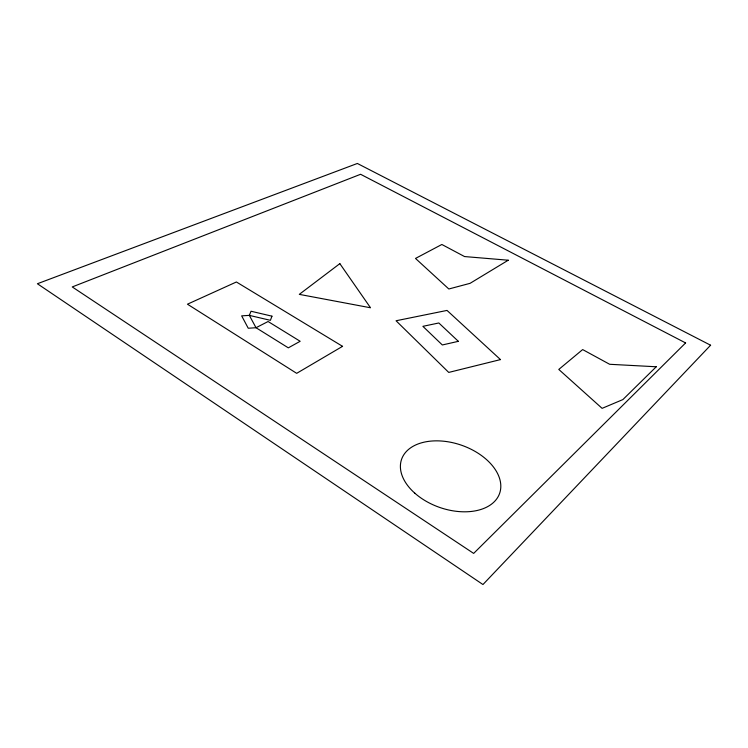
<?xml version="1.0" encoding="UTF-8"?>
<svg xmlns="http://www.w3.org/2000/svg" width="748" height="748" viewBox="0 0 748 748"><rect width="100%" height="100%" fill="white"/><g stroke="black" fill="none" stroke-linecap="round" stroke-linejoin="round"><path stroke-width="1.12" d="M271.963 316.17L270.411 320.331L249.336 315.376L241.66 315.852L248.243 328.25L256.012 327.718L268.093 321.518L300.163 341.284L288.317 347.848L256.012 327.718L249.336 315.376L251.029 311.243L271.963 316.17M710.6 345.221L482.956 584.534L37.4 283.744L357.357 163.466L710.6 345.221M685.607 342.93L473.662 553.408L72.247 286.933L360.592 174.284L685.607 342.93M656.248 366.772L622.878 399.582L602.112 408.352L558.784 369.437L582.655 349.578L609.667 364.285L656.248 366.772M339.844 263.642L299.294 294.366L370.522 307.774L339.844 263.642M508.229 260.22L470.071 283.333L448.828 288.99L415.505 258.434L441.853 244.484L464.545 256.555L508.229 260.22M342.556 346.333L296.675 373.336L187.458 304.193L236.396 281.987L342.556 346.333M500.487 359.592L448.735 372.42L396.057 320.761L447.024 310.42L500.487 359.592M458.346 341.331L442.32 344.968L422.891 326.334L438.833 322.977L458.346 341.331M414.813 493.175A51.893 32.968 19.1 0 0 498.991 494.961A51.893 32.968 19.1 0 0 438.001 440.862A51.893 32.968 19.1 0 0 414.813 493.175"/></g></svg>
